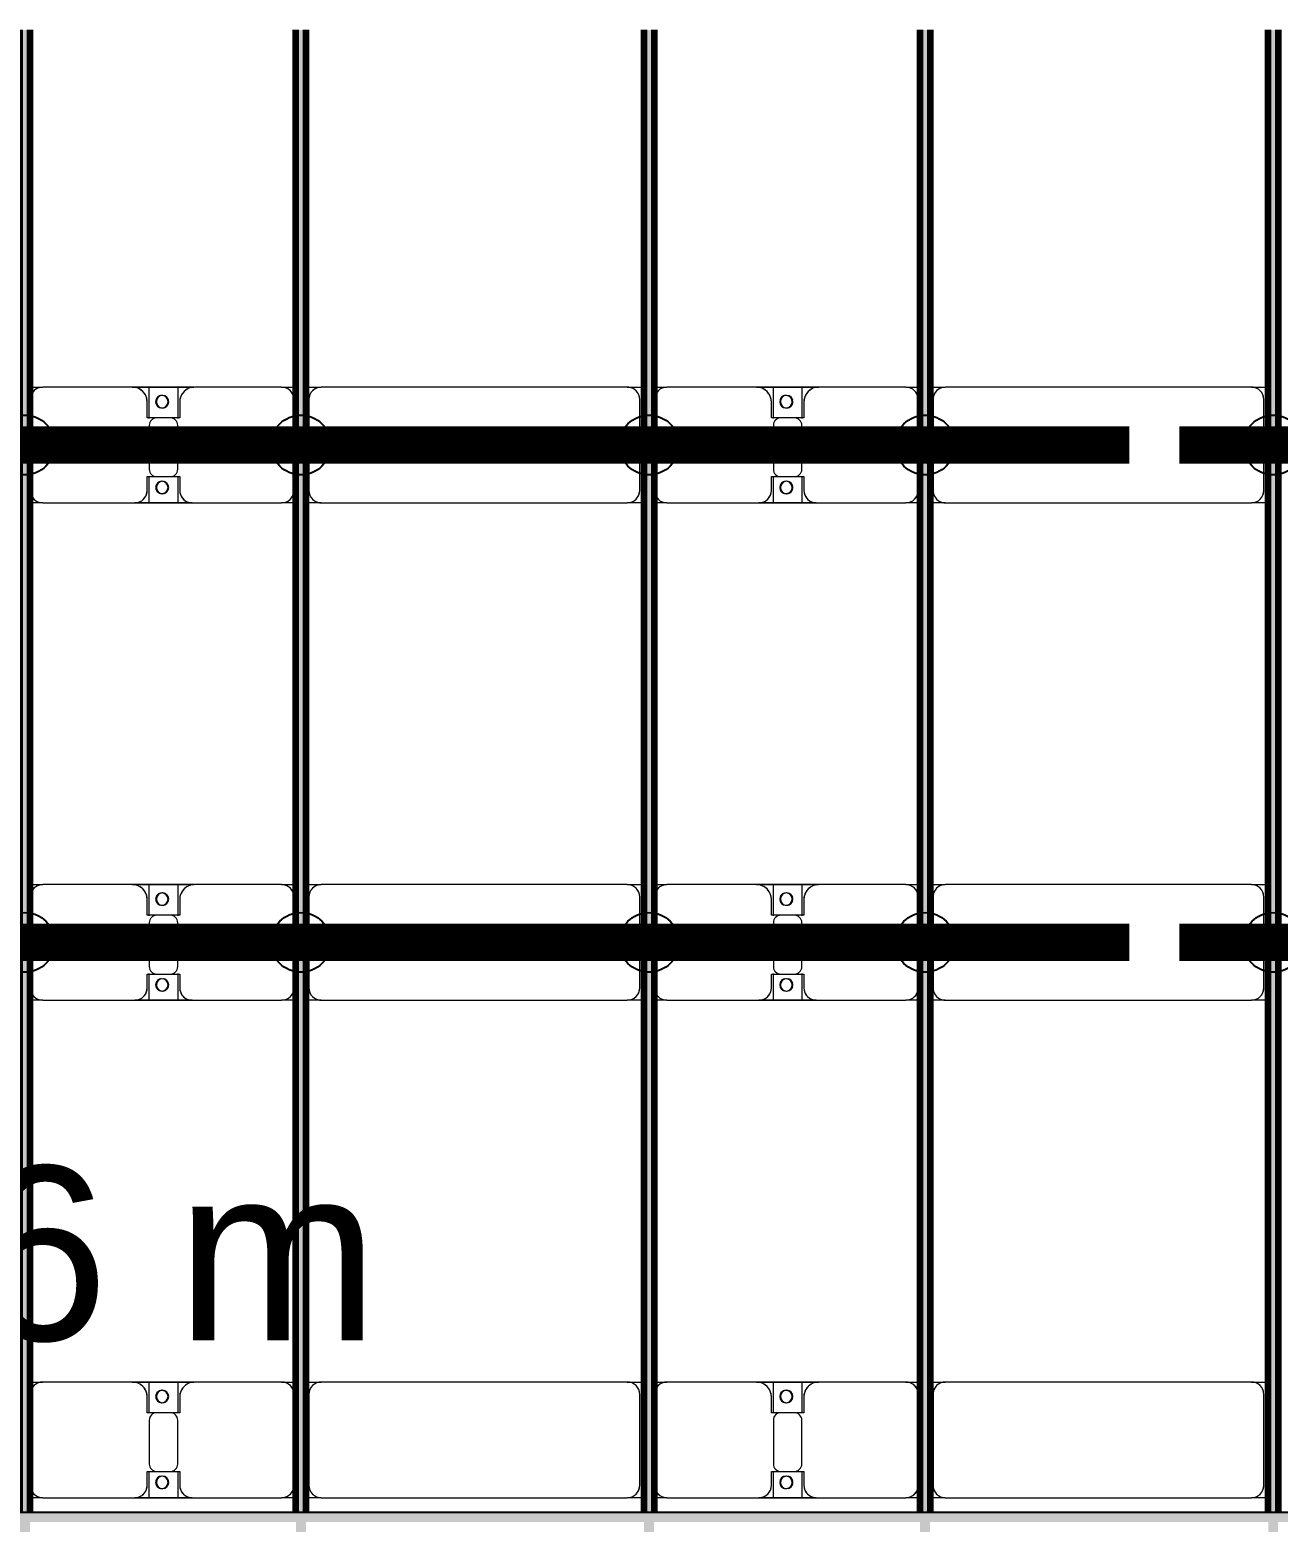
# Model space of a CAD drawing. Header units: millimetres. Extents: x -268744 to 115753, y -96240 to -10461.
# Drawn here: x -140349 to -135329, y -28647 to -22647 of the extents above; entities that cross this region are included whole.
import ezdxf

# ---------------------------------------------------------------- set-up
doc = ezdxf.new("R2010")
doc.units = ezdxf.units.MM
doc.layers.add('A-GENM', color=13, linetype='Continuous', lineweight=9)
doc.layers.add('S-BEAM', color=12, linetype='Continuous', lineweight=9)
doc.layers.add('GC-GHI CHU', color=2, linetype='Continuous')
doc.layers.add('GC-HOP 40x60 GIA CUONG', color=1, linetype='Continuous')
doc.styles.add('GC_VN', font='arial.ttf')

# ---------------------------------------------------------------- blocks, each defined once
blk = doc.blocks.new('Dầm C52 - Hộp 40x60-V24-KHUNG KẾT CẤU BÈ PIN 1')
at = {"layer": 'S-BEAM', "lineweight": 25}
blk.add_hatch(color=4, dxfattribs=at).paths.add_polyline_path([(-145811, -20), (145811, -20), (145811, 20), (-145811, 20)])
at = {"layer": 'S-BEAM', "color": 4, "lineweight": 25}
blk.add_line((-145811, 20), (145811, 20), dxfattribs=at)
blk = doc.blocks.new('Dai phao do pin - DẢI PHAO ĐỠ PIN-V50-KHUNG KẾT CẤU BÈ PIN 1')
at = {"layer": 'A-GENM', "color": 7}
for p, q in [((40877.6, 241.6), (40929.7, 241.6)), ((40877.6, 241.6), (40929.7, 241.6)), ((41289.7, 241.6), (40929.7, 241.6)), ((41289.7, 241.6), (41472.2, 241.6)), ((41472.2, 241.6), (41289.7, 241.6)), ((41357.8, 241.6), (41537.4, 241.6)), ((41357.8, 116.2), (41357.8, 241.6)), ((41537.4, 241.6), (41357.8, 241.6)), ((41472.2, 241.6), (41472.2, 116.2)), ((41890.3, 241.6), (41540.3, 241.6)), ((41890.3, 241.6), (41947.6, 241.6)), ((41890.3, 241.6), (41947.6, 241.6)), ((41987.6, 241.6), (42049.7, 241.6)), ((41987.6, 241.6), (42049.7, 241.6)), ((43280.3, 241.6), (42049.7, 241.6)), ((43280.3, 241.6), (43347.6, 241.6)), ((43280.3, 241.6), (43347.6, 241.6)), ((43387.6, 241.6), (43439.7, 241.6)), ((43387.6, 241.6), (43439.7, 241.6)), ((43799.7, 241.6), (43439.7, 241.6)), ((43799.7, 241.6), (43982.2, 241.6)), ((43982.2, 241.6), (43799.7, 241.6)), ((43867.8, 241.6), (44050.3, 241.6)), ((43867.8, 116.2), (43867.8, 241.6)), ((44050.3, 241.6), (43867.8, 241.6)), ((43982.2, 241.6), (43982.2, 116.2)), ((44400.3, 241.6), (44050.3, 241.6)), ((44400.3, 241.6), (44457.6, 241.6)), ((44400.3, 241.6), (44457.6, 241.6)), ((44497.6, 241.6), (44559, 241.6)), ((44497.6, 241.6), (44559, 241.6)), ((45790.3, 241.6), (44559.7, 241.6)), ((45790.3, 241.6), (45857.6, 241.6)), ((45790.3, 241.6), (45857.6, 241.6)), ((40879.7, 191.6), (40879.7, -173.4)), ((41349.7, 118.2), (41349.7, 181.6)), ((41480.3, 181.6), (41480.3, 118.2)), ((41940.3, -173.4), (41940.3, 191.6)), ((41999.7, 191.6), (41999.7, -173.4)), ((43330.3, -173.4), (43330.3, 191.6)), ((43389.7, 191.6), (43389.7, -173.4)), ((43859.7, 118.2), (43859.7, 181.6)), ((43990.3, 181.6), (43990.3, 118.2)), ((44450.3, -173.4), (44450.3, 191.6)), ((44509.7, 191.6), (44509.7, -173.4)), ((45840.3, -173.4), (45840.3, 191.6)), ((41442.2, 118.2), (41349.7, 118.2)), ((41357.8, 88.2), (41357.8, -88.2)), ((41480.3, 118.2), (41387.8, 118.2)), ((41472.2, -88.2), (41472.2, 88.2)), ((43952.2, 118.2), (43859.7, 118.2)), ((43867.8, 88.2), (43867.8, -88.2)), ((43990.3, 118.2), (43897.8, 118.2)), ((43982.2, -88.2), (43982.2, 88.2)), ((41349.7, -173.4), (41349.7, -118.2)), ((41349.7, -118.2), (41442.2, -118.2)), ((41357.8, -223.4), (41357.8, -116.2)), ((41387.8, -118.2), (41480.3, -118.2)), ((41472.2, -116.2), (41472.2, -223.4)), ((41480.3, -118.2), (41480.3, -173.4)), ((43859.7, -173.4), (43859.7, -118.2)), ((43859.7, -118.2), (43952.2, -118.2)), ((43867.8, -223.4), (43867.8, -116.2)), ((43897.8, -118.2), (43990.3, -118.2)), ((43982.2, -116.2), (43982.2, -223.4)), ((43990.3, -118.2), (43990.3, -173.4)), ((40929.7, -223.4), (40877.6, -223.4)), ((40929.7, -223.4), (40877.6, -223.4)), ((40929.7, -223.4), (41299.7, -223.4)), ((41472.2, -223.4), (41299.7, -223.4)), ((41299.7, -223.4), (41472.2, -223.4)), ((41530.3, -223.4), (41357.8, -223.4)), ((41357.8, -223.4), (41530.3, -223.4)), ((41530.3, -223.4), (41890.3, -223.4)), ((41947.6, -223.4), (41890.3, -223.4)), ((41947.6, -223.4), (41890.3, -223.4)), ((42049.7, -223.4), (41987.6, -223.4)), ((42049.7, -223.4), (41987.6, -223.4)), ((42049.7, -223.4), (43280.3, -223.4)), ((43347.6, -223.4), (43280.3, -223.4)), ((43347.6, -223.4), (43280.3, -223.4)), ((43439.7, -223.4), (43387.6, -223.4)), ((43439.7, -223.4), (43387.6, -223.4)), ((43439.7, -223.4), (43809.7, -223.4)), ((43982.2, -223.4), (43809.7, -223.4)), ((43809.7, -223.4), (43982.2, -223.4)), ((44040.3, -223.4), (43867.8, -223.4)), ((43867.8, -223.4), (44040.3, -223.4)), ((44040.3, -223.4), (44400.3, -223.4)), ((44457.6, -223.4), (44400.3, -223.4)), ((44457.6, -223.4), (44400.3, -223.4)), ((44559, -223.4), (44497.6, -223.4)), ((44559, -223.4), (44497.6, -223.4)), ((44559.7, -223.4), (45790.3, -223.4)), ((45857.6, -223.4), (45790.3, -223.4)), ((45857.6, -223.4), (45790.3, -223.4))]:
    blk.add_line(p, q, dxfattribs=at)
for centre, radius, start, end in [((40929.7, 191.6), 50, 90, 180), ((41289.7, 181.6), 60, 0, 90), ((41540.3, 181.6), 60, 90, 180), ((41890.3, 191.6), 50, 0, 90), ((42049.7, 191.6), 50, 90, 180), ((43280.3, 191.6), 50, 0, 90), ((43280.3, 191.6), 50, 60, 90), ((43439.7, 191.6), 50, 90, 180), ((43799.7, 181.6), 60, 360, 90), ((44050.3, 181.6), 60, 90, 180), ((44400.3, 191.6), 50, 0, 90), ((44559.7, 191.6), 50, 90, 180), ((45790.3, 191.6), 50, 0, 90), ((45790.3, 191.6), 50, 60, 90), ((40929.7, 191.6), 50, 105, 180), ((41289.7, 181.6), 60, 0, 60), ((41408.6, 183.2), 25, 0, 180), ((41408.6, 183.2), 25, 180, 360), ((41408.6, 183.2), 25, 0, 165), ((41411.4, 183.2), 25, 360, 180), ((41411.4, 183.2), 25, 90, 180), ((41411.4, 183.2), 25, 180, 0), ((41411.4, 183.2), 25, 180, 300), ((41408.6, 183.2), 25, 210, 0), ((41411.4, 183.2), 25, 15, 75), ((41540.3, 181.6), 60, 120, 180), ((41890.3, 191.6), 50, 0, 75), ((42049.7, 191.6), 50, 150, 180), ((42049.7, 191.6), 50, 105, 135), ((43280.3, 191.6), 50, 15, 30), ((43439.7, 191.6), 50, 105, 180), ((43799.7, 181.6), 60, 360, 60), ((43918.6, 183.2), 25, 360, 180), ((43918.6, 183.2), 25, 180, 360), ((43918.6, 183.2), 25, 360, 165), ((43921.4, 183.2), 25, 360, 180), ((43921.4, 183.2), 25, 90, 180), ((43921.4, 183.2), 25, 180, 360), ((43921.4, 183.2), 25, 180, 300), ((43918.6, 183.2), 25, 210, 360), ((43921.4, 183.2), 25, 15, 75), ((44050.3, 181.6), 60, 120, 180), ((44400.3, 191.6), 50, 0, 75), ((44559.7, 191.6), 50, 150, 180), ((44559.7, 191.6), 50, 105, 135), ((45790.3, 191.6), 50, 15, 30), ((41411.4, 183.2), 25, 330, 345), ((43921.4, 183.2), 25, 330, 345), ((41387.8, 88.2), 30, 90, 180), ((41442.2, 88.2), 30, 0, 90), ((43897.8, 88.2), 30, 90, 180), ((43952.2, 88.2), 30, 0, 90), ((41387.8, -88.2), 30, 180, 270), ((41442.2, -88.2), 30, 270, 360), ((43897.8, -88.2), 30, 180, 270), ((43952.2, -88.2), 30, 270, 0), ((40929.7, -173.4), 50, 180, 270), ((40929.7, -173.4), 50, 180, 255), ((41299.7, -173.4), 50, 270, 0), ((41299.7, -173.4), 50, 285, 0), ((41408.6, -161.8), 25, 360, 180), ((41408.6, -161.8), 25, 180, 360), ((41408.6, -161.8), 25, 105, 165), ((41408.6, -161.8), 25, 195, 360), ((41411.4, -161.8), 25, 360, 180), ((41411.4, -161.8), 25, 105, 180), ((41411.4, -161.8), 25, 180, 360), ((41411.4, -161.8), 25, 180, 270), ((41408.6, -161.8), 25, 360, 75), ((41411.4, -161.8), 25, 15, 75), ((41411.4, -161.8), 25, 285, 345), ((41530.3, -173.4), 50, 180, 270), ((41530.3, -173.4), 50, 180, 255), ((41890.3, -173.4), 50, 270, 0), ((41890.3, -173.4), 50, 285, 0), ((42049.7, -173.4), 50, 180, 270), ((42049.7, -173.4), 50, 180, 210), ((43280.3, -173.4), 50, 270, 0), ((43280.3, -173.4), 50, 330, 360), ((43439.7, -173.4), 50, 180, 270), ((43439.7, -173.4), 50, 180, 255), ((43809.7, -173.4), 50, 270, 360), ((43809.7, -173.4), 50, 285, 0), ((43918.6, -161.8), 25, 0, 180), ((43918.6, -161.8), 25, 180, 0), ((43918.6, -161.8), 25, 105, 165), ((43918.6, -161.8), 25, 195, 0), ((43921.4, -161.8), 25, 0, 180), ((43921.4, -161.8), 25, 105, 180), ((43921.4, -161.8), 25, 180, 0), ((43921.4, -161.8), 25, 180, 270), ((43918.6, -161.8), 25, 0, 75), ((43921.4, -161.8), 25, 15, 75), ((43921.4, -161.8), 25, 285, 345), ((44040.3, -173.4), 50, 180, 270), ((44040.3, -173.4), 50, 180, 255), ((44400.3, -173.4), 50, 270, 360), ((44400.3, -173.4), 50, 285, 360), ((44559.7, -173.4), 50, 180, 270), ((44559.7, -173.4), 50, 180, 210), ((45790.3, -173.4), 50, 270, 0), ((45790.3, -173.4), 50, 330, 360), ((42049.7, -173.4), 50, 240, 270), ((43280.3, -173.4), 50, 285, 300), ((44559.7, -173.4), 50, 240, 269.22724), ((45790.3, -173.4), 50, 285, 300)]:
    blk.add_arc(centre, radius, start, end, dxfattribs=at)
blk = doc.blocks.new('Dai phao do pin - DẢI PHAO ĐỠ PIN-V51-KHUNG KẾT CẤU BÈ PIN 1')
at = {"layer": 'A-GENM', "color": 7}
for p, q in [((40877.6, 241.6), (40929.7, 241.6)), ((40877.6, 241.6), (40929.7, 241.6)), ((41289.7, 241.6), (40929.7, 241.6)), ((41289.7, 241.6), (41472.2, 241.6)), ((41472.2, 241.6), (41289.7, 241.6)), ((41357.8, 241.6), (41537.4, 241.6)), ((41357.8, 116.2), (41357.8, 241.6)), ((41537.4, 241.6), (41357.8, 241.6)), ((41472.2, 241.6), (41472.2, 116.2)), ((41890.3, 241.6), (41540.3, 241.6)), ((41890.3, 241.6), (41947.6, 241.6)), ((41890.3, 241.6), (41947.6, 241.6)), ((41987.6, 241.6), (42049.7, 241.6)), ((41987.6, 241.6), (42049.7, 241.6)), ((43280.3, 241.6), (42049.7, 241.6)), ((43280.3, 241.6), (43347.6, 241.6)), ((43280.3, 241.6), (43347.6, 241.6)), ((43387.6, 241.6), (43439.7, 241.6)), ((43387.6, 241.6), (43439.7, 241.6)), ((43799.7, 241.6), (43439.7, 241.6)), ((43799.7, 241.6), (43982.2, 241.6)), ((43982.2, 241.6), (43799.7, 241.6)), ((43867.8, 241.6), (44050.3, 241.6)), ((43867.8, 116.2), (43867.8, 241.6)), ((44050.3, 241.6), (43867.8, 241.6)), ((43982.2, 241.6), (43982.2, 116.2)), ((44400.3, 241.6), (44050.3, 241.6)), ((44400.3, 241.6), (44457.6, 241.6)), ((44400.3, 241.6), (44457.6, 241.6)), ((44497.6, 241.6), (44559, 241.6)), ((44497.6, 241.6), (44559, 241.6)), ((45790.3, 241.6), (44559.7, 241.6)), ((45790.3, 241.6), (45857.6, 241.6)), ((45790.3, 241.6), (45857.6, 241.6)), ((40879.7, 191.6), (40879.7, -173.4)), ((41349.7, 118.2), (41349.7, 181.6)), ((41480.3, 181.6), (41480.3, 118.2)), ((41940.3, -173.4), (41940.3, 191.6)), ((41999.7, 191.6), (41999.7, -173.4)), ((43330.3, -173.4), (43330.3, 191.6)), ((43389.7, 191.6), (43389.7, -173.4)), ((43859.7, 118.2), (43859.7, 181.6)), ((43990.3, 181.6), (43990.3, 118.2)), ((44450.3, -173.4), (44450.3, 191.6)), ((44509.7, 191.6), (44509.7, -173.4)), ((45840.3, -173.4), (45840.3, 191.6)), ((41442.2, 118.2), (41349.7, 118.2)), ((41357.8, 88.2), (41357.8, -88.2)), ((41480.3, 118.2), (41387.8, 118.2)), ((41472.2, -88.2), (41472.2, 88.2)), ((43952.2, 118.2), (43859.7, 118.2)), ((43867.8, 88.2), (43867.8, -88.2)), ((43990.3, 118.2), (43897.8, 118.2)), ((43982.2, -88.2), (43982.2, 88.2)), ((41349.7, -173.4), (41349.7, -118.2)), ((41349.7, -118.2), (41442.2, -118.2)), ((41357.8, -223.4), (41357.8, -116.2)), ((41387.8, -118.2), (41480.3, -118.2)), ((41472.2, -116.2), (41472.2, -223.4)), ((41480.3, -118.2), (41480.3, -173.4)), ((43859.7, -173.4), (43859.7, -118.2)), ((43859.7, -118.2), (43952.2, -118.2)), ((43867.8, -223.4), (43867.8, -116.2)), ((43897.8, -118.2), (43990.3, -118.2)), ((43982.2, -116.2), (43982.2, -223.4)), ((43990.3, -118.2), (43990.3, -173.4)), ((40929.7, -223.4), (40877.6, -223.4)), ((40929.7, -223.4), (40877.6, -223.4)), ((40929.7, -223.4), (41299.7, -223.4)), ((41472.2, -223.4), (41299.7, -223.4)), ((41299.7, -223.4), (41472.2, -223.4)), ((41530.3, -223.4), (41357.8, -223.4)), ((41357.8, -223.4), (41530.3, -223.4)), ((41530.3, -223.4), (41890.3, -223.4)), ((41947.6, -223.4), (41890.3, -223.4)), ((41947.6, -223.4), (41890.3, -223.4)), ((42049.7, -223.4), (41987.6, -223.4)), ((42049.7, -223.4), (41987.6, -223.4)), ((42049.7, -223.4), (43280.3, -223.4)), ((43347.6, -223.4), (43280.3, -223.4)), ((43347.6, -223.4), (43280.3, -223.4)), ((43439.7, -223.4), (43387.6, -223.4)), ((43439.7, -223.4), (43387.6, -223.4)), ((43439.7, -223.4), (43809.7, -223.4)), ((43982.2, -223.4), (43809.7, -223.4)), ((43809.7, -223.4), (43982.2, -223.4)), ((44040.3, -223.4), (43867.8, -223.4)), ((43867.8, -223.4), (44040.3, -223.4)), ((44040.3, -223.4), (44400.3, -223.4)), ((44457.6, -223.4), (44400.3, -223.4)), ((44457.6, -223.4), (44400.3, -223.4)), ((44559, -223.4), (44497.6, -223.4)), ((44559, -223.4), (44497.6, -223.4)), ((44559.7, -223.4), (45790.3, -223.4)), ((45857.6, -223.4), (45790.3, -223.4)), ((45857.6, -223.4), (45790.3, -223.4))]:
    blk.add_line(p, q, dxfattribs=at)
for centre, radius, start, end in [((40929.7, 191.6), 50, 90, 180), ((41289.7, 181.6), 60, 0, 90), ((41540.3, 181.6), 60, 90, 180), ((41890.3, 191.6), 50, 0, 90), ((42049.7, 191.6), 50, 90, 180), ((43280.3, 191.6), 50, 0, 90), ((43280.3, 191.6), 50, 60, 90), ((43439.7, 191.6), 50, 90, 180), ((43799.7, 181.6), 60, 360, 90), ((44050.3, 181.6), 60, 90, 180), ((44400.3, 191.6), 50, 0, 90), ((44559.7, 191.6), 50, 90, 180), ((45790.3, 191.6), 50, 0, 90), ((45790.3, 191.6), 50, 60, 90), ((40929.7, 191.6), 50, 105, 180), ((41289.7, 181.6), 60, 0, 60), ((41408.6, 183.2), 25, 0, 180), ((41408.6, 183.2), 25, 180, 360), ((41408.6, 183.2), 25, 0, 165), ((41411.4, 183.2), 25, 360, 180), ((41411.4, 183.2), 25, 90, 180), ((41411.4, 183.2), 25, 180, 0), ((41411.4, 183.2), 25, 180, 300), ((41408.6, 183.2), 25, 210, 0), ((41411.4, 183.2), 25, 15, 75), ((41540.3, 181.6), 60, 120, 180), ((41890.3, 191.6), 50, 0, 75), ((42049.7, 191.6), 50, 150, 180), ((42049.7, 191.6), 50, 105, 135), ((43280.3, 191.6), 50, 15, 30), ((43439.7, 191.6), 50, 105, 180), ((43799.7, 181.6), 60, 360, 60), ((43918.6, 183.2), 25, 360, 180), ((43918.6, 183.2), 25, 180, 360), ((43918.6, 183.2), 25, 360, 165), ((43921.4, 183.2), 25, 360, 180), ((43921.4, 183.2), 25, 90, 180), ((43921.4, 183.2), 25, 180, 360), ((43921.4, 183.2), 25, 180, 300), ((43918.6, 183.2), 25, 210, 360), ((43921.4, 183.2), 25, 15, 75), ((44050.3, 181.6), 60, 120, 180), ((44400.3, 191.6), 50, 0, 75), ((44559.7, 191.6), 50, 150, 180), ((44559.7, 191.6), 50, 105, 135), ((45790.3, 191.6), 50, 15, 30), ((41411.4, 183.2), 25, 330, 345), ((43921.4, 183.2), 25, 330, 345), ((41387.8, 88.2), 30, 90, 180), ((41442.2, 88.2), 30, 0, 90), ((43897.8, 88.2), 30, 90, 180), ((43952.2, 88.2), 30, 0, 90), ((41387.8, -88.2), 30, 180, 270), ((41442.2, -88.2), 30, 270, 360), ((43897.8, -88.2), 30, 180, 270), ((43952.2, -88.2), 30, 270, 0), ((40929.7, -173.4), 50, 180, 270), ((40929.7, -173.4), 50, 180, 255), ((41299.7, -173.4), 50, 270, 0), ((41299.7, -173.4), 50, 285, 0), ((41408.6, -161.8), 25, 360, 180), ((41408.6, -161.8), 25, 180, 360), ((41408.6, -161.8), 25, 105, 165), ((41408.6, -161.8), 25, 195, 360), ((41411.4, -161.8), 25, 360, 180), ((41411.4, -161.8), 25, 105, 180), ((41411.4, -161.8), 25, 180, 360), ((41411.4, -161.8), 25, 180, 270), ((41408.6, -161.8), 25, 360, 75), ((41411.4, -161.8), 25, 15, 75), ((41411.4, -161.8), 25, 285, 345), ((41530.3, -173.4), 50, 180, 270), ((41530.3, -173.4), 50, 180, 255), ((41890.3, -173.4), 50, 270, 0), ((41890.3, -173.4), 50, 285, 0), ((42049.7, -173.4), 50, 180, 270), ((42049.7, -173.4), 50, 180, 210), ((43280.3, -173.4), 50, 270, 0), ((43280.3, -173.4), 50, 330, 360), ((43439.7, -173.4), 50, 180, 270), ((43439.7, -173.4), 50, 180, 255), ((43809.7, -173.4), 50, 270, 360), ((43809.7, -173.4), 50, 285, 0), ((43918.6, -161.8), 25, 0, 180), ((43918.6, -161.8), 25, 180, 0), ((43918.6, -161.8), 25, 105, 165), ((43918.6, -161.8), 25, 195, 0), ((43921.4, -161.8), 25, 0, 180), ((43921.4, -161.8), 25, 105, 180), ((43921.4, -161.8), 25, 180, 0), ((43921.4, -161.8), 25, 180, 270), ((43918.6, -161.8), 25, 0, 75), ((43921.4, -161.8), 25, 15, 75), ((43921.4, -161.8), 25, 285, 345), ((44040.3, -173.4), 50, 180, 270), ((44040.3, -173.4), 50, 180, 255), ((44400.3, -173.4), 50, 270, 360), ((44400.3, -173.4), 50, 285, 360), ((44559.7, -173.4), 50, 180, 270), ((44559.7, -173.4), 50, 180, 210), ((45790.3, -173.4), 50, 270, 0), ((45790.3, -173.4), 50, 330, 360), ((42049.7, -173.4), 50, 240, 270), ((43280.3, -173.4), 50, 285, 300), ((44559.7, -173.4), 50, 240, 269.22724), ((45790.3, -173.4), 50, 285, 300)]:
    blk.add_arc(centre, radius, start, end, dxfattribs=at)
blk = doc.blocks.new('Dai phao do pin - DẢI PHAO ĐỠ PIN-V52-KHUNG KẾT CẤU BÈ PIN 1')
at = {"layer": 'A-GENM', "color": 7}
for p, q in [((40877.6, 241.6), (40929.7, 241.6)), ((40877.6, 241.6), (40929.7, 241.6)), ((41289.7, 241.6), (40929.7, 241.6)), ((41289.7, 241.6), (41472.2, 241.6)), ((41472.2, 241.6), (41289.7, 241.6)), ((41357.8, 241.6), (41537.4, 241.6)), ((41357.8, 116.2), (41357.8, 241.6)), ((41537.4, 241.6), (41357.8, 241.6)), ((41472.2, 241.6), (41472.2, 116.2)), ((41890.3, 241.6), (41540.3, 241.6)), ((41890.3, 241.6), (41947.6, 241.6)), ((41890.3, 241.6), (41947.6, 241.6)), ((41987.6, 241.6), (42049.7, 241.6)), ((41987.6, 241.6), (42049.7, 241.6)), ((43280.3, 241.6), (42049.7, 241.6)), ((43280.3, 241.6), (43347.6, 241.6)), ((43280.3, 241.6), (43347.6, 241.6)), ((43387.6, 241.6), (43439.7, 241.6)), ((43387.6, 241.6), (43439.7, 241.6)), ((43799.7, 241.6), (43439.7, 241.6)), ((43799.7, 241.6), (43982.2, 241.6)), ((43982.2, 241.6), (43799.7, 241.6)), ((43867.8, 241.6), (44050.3, 241.6)), ((43867.8, 116.2), (43867.8, 241.6)), ((44050.3, 241.6), (43867.8, 241.6)), ((43982.2, 241.6), (43982.2, 116.2)), ((44400.3, 241.6), (44050.3, 241.6)), ((44400.3, 241.6), (44457.6, 241.6)), ((44400.3, 241.6), (44457.6, 241.6)), ((44497.6, 241.6), (44559, 241.6)), ((44497.6, 241.6), (44559, 241.6)), ((45790.3, 241.6), (44559.7, 241.6)), ((45790.3, 241.6), (45857.6, 241.6)), ((45790.3, 241.6), (45857.6, 241.6)), ((40879.7, 191.6), (40879.7, -173.4)), ((41349.7, 118.2), (41349.7, 181.6)), ((41480.3, 181.6), (41480.3, 118.2)), ((41940.3, -173.4), (41940.3, 191.6)), ((41999.7, 191.6), (41999.7, -173.4)), ((43330.3, -173.4), (43330.3, 191.6)), ((43389.7, 191.6), (43389.7, -173.4)), ((43859.7, 118.2), (43859.7, 181.6)), ((43990.3, 181.6), (43990.3, 118.2)), ((44450.3, -173.4), (44450.3, 191.6)), ((44509.7, 191.6), (44509.7, -173.4)), ((45840.3, -173.4), (45840.3, 191.6)), ((41442.2, 118.2), (41349.7, 118.2)), ((41357.8, 88.2), (41357.8, -88.2)), ((41480.3, 118.2), (41387.8, 118.2)), ((41472.2, -88.2), (41472.2, 88.2)), ((43952.2, 118.2), (43859.7, 118.2)), ((43867.8, 88.2), (43867.8, -88.2)), ((43990.3, 118.2), (43897.8, 118.2)), ((43982.2, -88.2), (43982.2, 88.2)), ((41349.7, -173.4), (41349.7, -118.2)), ((41349.7, -118.2), (41442.2, -118.2)), ((41357.8, -223.4), (41357.8, -116.2)), ((41387.8, -118.2), (41480.3, -118.2)), ((41472.2, -116.2), (41472.2, -223.4)), ((41480.3, -118.2), (41480.3, -173.4)), ((43859.7, -173.4), (43859.7, -118.2)), ((43859.7, -118.2), (43952.2, -118.2)), ((43867.8, -223.4), (43867.8, -116.2)), ((43897.8, -118.2), (43990.3, -118.2)), ((43982.2, -116.2), (43982.2, -223.4)), ((43990.3, -118.2), (43990.3, -173.4)), ((40929.7, -223.4), (40877.6, -223.4)), ((40929.7, -223.4), (40877.6, -223.4)), ((40929.7, -223.4), (41299.7, -223.4)), ((41472.2, -223.4), (41299.7, -223.4)), ((41299.7, -223.4), (41472.2, -223.4)), ((41530.3, -223.4), (41357.8, -223.4)), ((41357.8, -223.4), (41530.3, -223.4)), ((41530.3, -223.4), (41890.3, -223.4)), ((41947.6, -223.4), (41890.3, -223.4)), ((41947.6, -223.4), (41890.3, -223.4)), ((42049.7, -223.4), (41987.6, -223.4)), ((42049.7, -223.4), (41987.6, -223.4)), ((42049.7, -223.4), (43280.3, -223.4)), ((43347.6, -223.4), (43280.3, -223.4)), ((43347.6, -223.4), (43280.3, -223.4)), ((43439.7, -223.4), (43387.6, -223.4)), ((43439.7, -223.4), (43387.6, -223.4)), ((43439.7, -223.4), (43809.7, -223.4)), ((43982.2, -223.4), (43809.7, -223.4)), ((43809.7, -223.4), (43982.2, -223.4)), ((44040.3, -223.4), (43867.8, -223.4)), ((43867.8, -223.4), (44040.3, -223.4)), ((44040.3, -223.4), (44400.3, -223.4)), ((44457.6, -223.4), (44400.3, -223.4)), ((44457.6, -223.4), (44400.3, -223.4)), ((44559, -223.4), (44497.6, -223.4)), ((44559, -223.4), (44497.6, -223.4)), ((44559.7, -223.4), (45790.3, -223.4)), ((45857.6, -223.4), (45790.3, -223.4)), ((45857.6, -223.4), (45790.3, -223.4))]:
    blk.add_line(p, q, dxfattribs=at)
for centre, radius, start, end in [((40929.7, 191.6), 50, 90, 180), ((41289.7, 181.6), 60, 0, 90), ((41540.3, 181.6), 60, 90, 180), ((41890.3, 191.6), 50, 0, 90), ((42049.7, 191.6), 50, 90, 180), ((43280.3, 191.6), 50, 0, 90), ((43280.3, 191.6), 50, 60, 90), ((43439.7, 191.6), 50, 90, 180), ((43799.7, 181.6), 60, 360, 90), ((44050.3, 181.6), 60, 90, 180), ((44400.3, 191.6), 50, 0, 90), ((44559.7, 191.6), 50, 90, 180), ((45790.3, 191.6), 50, 0, 90), ((45790.3, 191.6), 50, 60, 90), ((40929.7, 191.6), 50, 105, 180), ((41289.7, 181.6), 60, 0, 60), ((41408.6, 183.2), 25, 0, 180), ((41408.6, 183.2), 25, 180, 360), ((41408.6, 183.2), 25, 0, 165), ((41411.4, 183.2), 25, 360, 180), ((41411.4, 183.2), 25, 90, 180), ((41411.4, 183.2), 25, 180, 0), ((41411.4, 183.2), 25, 180, 300), ((41408.6, 183.2), 25, 210, 0), ((41411.4, 183.2), 25, 15, 75), ((41540.3, 181.6), 60, 120, 180), ((41890.3, 191.6), 50, 0, 75), ((42049.7, 191.6), 50, 150, 180), ((42049.7, 191.6), 50, 105, 135), ((43280.3, 191.6), 50, 15, 30), ((43439.7, 191.6), 50, 105, 180), ((43799.7, 181.6), 60, 360, 60), ((43918.6, 183.2), 25, 360, 180), ((43918.6, 183.2), 25, 180, 360), ((43918.6, 183.2), 25, 360, 165), ((43921.4, 183.2), 25, 360, 180), ((43921.4, 183.2), 25, 90, 180), ((43921.4, 183.2), 25, 180, 360), ((43921.4, 183.2), 25, 180, 300), ((43918.6, 183.2), 25, 210, 360), ((43921.4, 183.2), 25, 15, 75), ((44050.3, 181.6), 60, 120, 180), ((44400.3, 191.6), 50, 0, 75), ((44559.7, 191.6), 50, 150, 180), ((44559.7, 191.6), 50, 105, 135), ((45790.3, 191.6), 50, 15, 30), ((41411.4, 183.2), 25, 330, 345), ((43921.4, 183.2), 25, 330, 345), ((41387.8, 88.2), 30, 90, 180), ((41442.2, 88.2), 30, 0, 90), ((43897.8, 88.2), 30, 90, 180), ((43952.2, 88.2), 30, 0, 90), ((41387.8, -88.2), 30, 180, 270), ((41442.2, -88.2), 30, 270, 360), ((43897.8, -88.2), 30, 180, 270), ((43952.2, -88.2), 30, 270, 0), ((40929.7, -173.4), 50, 180, 270), ((40929.7, -173.4), 50, 180, 255), ((41299.7, -173.4), 50, 270, 0), ((41299.7, -173.4), 50, 285, 0), ((41408.6, -161.8), 25, 360, 180), ((41408.6, -161.8), 25, 180, 360), ((41408.6, -161.8), 25, 105, 165), ((41408.6, -161.8), 25, 195, 360), ((41411.4, -161.8), 25, 360, 180), ((41411.4, -161.8), 25, 105, 180), ((41411.4, -161.8), 25, 180, 360), ((41411.4, -161.8), 25, 180, 270), ((41408.6, -161.8), 25, 360, 75), ((41411.4, -161.8), 25, 15, 75), ((41411.4, -161.8), 25, 285, 345), ((41530.3, -173.4), 50, 180, 270), ((41530.3, -173.4), 50, 180, 255), ((41890.3, -173.4), 50, 270, 0), ((41890.3, -173.4), 50, 285, 0), ((42049.7, -173.4), 50, 180, 270), ((42049.7, -173.4), 50, 180, 210), ((43280.3, -173.4), 50, 270, 0), ((43280.3, -173.4), 50, 330, 360), ((43439.7, -173.4), 50, 180, 270), ((43439.7, -173.4), 50, 180, 255), ((43809.7, -173.4), 50, 270, 360), ((43809.7, -173.4), 50, 285, 0), ((43918.6, -161.8), 25, 0, 180), ((43918.6, -161.8), 25, 180, 0), ((43918.6, -161.8), 25, 105, 165), ((43918.6, -161.8), 25, 195, 0), ((43921.4, -161.8), 25, 0, 180), ((43921.4, -161.8), 25, 105, 180), ((43921.4, -161.8), 25, 180, 0), ((43921.4, -161.8), 25, 180, 270), ((43918.6, -161.8), 25, 0, 75), ((43921.4, -161.8), 25, 15, 75), ((43921.4, -161.8), 25, 285, 345), ((44040.3, -173.4), 50, 180, 270), ((44040.3, -173.4), 50, 180, 255), ((44400.3, -173.4), 50, 270, 360), ((44400.3, -173.4), 50, 285, 360), ((44559.7, -173.4), 50, 180, 270), ((44559.7, -173.4), 50, 180, 210), ((45790.3, -173.4), 50, 270, 0), ((45790.3, -173.4), 50, 330, 360), ((42049.7, -173.4), 50, 240, 270), ((43280.3, -173.4), 50, 285, 300), ((44559.7, -173.4), 50, 240, 269.22724), ((45790.3, -173.4), 50, 285, 300)]:
    blk.add_arc(centre, radius, start, end, dxfattribs=at)
blk = doc.blocks.new('Dầm C52 - Dầm C52-102503-KHUNG KẾT CẤU BÈ PIN 1')
at = {"layer": 'S-BEAM', "lineweight": 140}
h = blk.add_hatch(color=1, dxfattribs=at)
h.paths.add_polyline_path([(-25480.9, 20), (-25480.9, -20), (-25440.9, -20), (-25440.9, 20)])
h.paths.add_polyline_path([(-25400.9, 20), (-25400.9, -20), (-19440.9, -20), (-19443, 20), (-24983.5, 20)])
h.paths.add_polyline_path([(-19400.9, 20), (-19400.9, -20), (-13440.9, -20), (-13440.9, 20), (-17596.2, 20)])
h.paths.add_polyline_path([(-13400.9, -20), (-7440.9, -20), (-7440.9, 20), (-13400.9, 20)])
h.paths.add_polyline_path([(-7400.9, -20), (-1440.9, -20), (-1440.9, 20), (-7400.9, 20)])
h.paths.add_polyline_path([(-1400.9, -20), (4559.1, -20), (4559.1, 20), (-1400.9, 20)])
h.paths.add_polyline_path([(4599.1, -20), (10559.1, -20), (10559.1, 20), (4599.1, 20)])
h.paths.add_polyline_path([(10599.1, 20), (10599.1, -20), (16559.1, -20), (16559.1, 20), (11952.8, 20)])
h.paths.add_polyline_path([(16599.1, -20), (22559.1, -20), (22559.1, 20), (16599.1, 20)])
h.paths.add_polyline_path([(22599.1, -20), (25259.1, -20), (25259.1, 20), (22599.1, 20)])
h.paths.add_polyline_path([(25299.1, -20), (25441.8, -20), (25441.8, 20), (25299.1, 20)])
at = {"layer": 'S-BEAM', "color": 1, "lineweight": 140}
for p, q in [((16599.1, 20), (22559.1, 20)), ((22559.1, -20), (16599.1, -20))]:
    blk.add_line(p, q, dxfattribs=at)
blk = doc.blocks.new('Dầm C52 - Dầm C52-V2-KHUNG KẾT CẤU BÈ PIN 1')
at = {"layer": 'S-BEAM', "lineweight": 140}
h = blk.add_hatch(color=1, dxfattribs=at)
h.paths.add_polyline_path([(-25480.9, 20), (-25480.9, -20), (-25440.9, -20), (-25440.9, 20)])
h.paths.add_polyline_path([(-25400.9, 20), (-25400.9, -20), (-19440.9, -20), (-19443, 20), (-24983.5, 20)])
h.paths.add_polyline_path([(-19400.9, 20), (-19400.9, -20), (-13440.9, -20), (-13440.9, 20), (-18519.6, 20)])
h.paths.add_polyline_path([(-13400.9, -20), (-7440.9, -20), (-7440.9, 20), (-13400.9, 20)])
h.paths.add_polyline_path([(-7400.9, 20), (-7400.9, -20), (-1440.9, -20), (-1440.9, 20), (-6515.3, 20)])
h.paths.add_polyline_path([(-1400.9, 20), (-1400.9, -20), (4559.1, -20), (4559.1, 20), (-974.9, 20)])
h.paths.add_polyline_path([(4599.1, -20), (10559.1, -20), (10559.1, 20), (4599.1, 20)])
h.paths.add_polyline_path([(10599.1, -20), (16559.1, -20), (16559.1, 20), (10599.1, 20)])
h.paths.add_polyline_path([(16599.1, 20), (16599.1, -20), (22559.1, -20), (22559.1, 20), (17493.2, 20)])
h.paths.add_polyline_path([(22599.1, 20), (22599.1, -20), (25259.1, -20), (25259.1, 20), (23033.7, 20)])
h.paths.add_polyline_path([(25299.1, -20), (25480.9, -20), (25480.9, 20), (25299.1, 20)])
at = {"layer": 'S-BEAM', "color": 1, "lineweight": 140}
for p, q in [((16599.1, 20), (22559.1, 20)), ((22559.1, -20), (16599.1, -20))]:
    blk.add_line(p, q, dxfattribs=at)
blk = doc.blocks.new('Dầm C52 - Dầm C52-V20-KHUNG KẾT CẤU BÈ PIN 1')
at = {"layer": 'S-BEAM', "lineweight": 140}
h = blk.add_hatch(color=1, dxfattribs=at)
h.paths.add_polyline_path([(-25480.9, 20), (-25480.9, -20), (-25440.9, -20), (-25440.9, 20)])
h.paths.add_polyline_path([(-25400.9, 1.6), (-25400.9, -20), (-19440.9, -20), (-19443, 20), (-25400.9, 20)])
h.paths.add_polyline_path([(-19400.9, -20), (-13440.9, -20), (-13440.9, 20), (-19400.9, 20), (-19400.9, 1.6)])
h.paths.add_polyline_path([(-13400.9, 1.6), (-13400.9, -20), (-7440.9, -20), (-7440.9, 20), (-13400.9, 20)])
h.paths.add_polyline_path([(-7400.9, 20), (-7400.9, -20), (-1440.9, -20), (-1440.9, 20), (-6515.3, 20)])
h.paths.add_polyline_path([(-1400.9, 1.6), (-1400.9, -20), (4559.1, -20), (4559.1, 20), (-1400.9, 20)])
h.paths.add_polyline_path([(4599.1, 1.6), (4599.1, -20), (10559.1, -20), (10559.1, 20), (4599.1, 20)])
h.paths.add_polyline_path([(10599.1, 20), (10599.1, -20), (16559.1, -20), (16559.1, 20), (11029.4, 20)])
h.paths.add_polyline_path([(16599.1, 20), (16599.1, -20), (22559.1, -20), (22559.1, 20), (17493.2, 20)])
h.paths.add_polyline_path([(22599.1, 1.6), (22599.1, -20), (25259.1, -20), (25259.1, 20), (22599.1, 20)])
h.paths.add_polyline_path([(25299.1, -20), (25441.8, -20), (25441.8, 20), (25299.1, 20), (25299.1, 1.6)])
at = {"layer": 'S-BEAM', "color": 1, "lineweight": 140}
for p, q in [((16599.1, 20), (22559.1, 20)), ((22559.1, -20), (16599.1, -20))]:
    blk.add_line(p, q, dxfattribs=at)
blk = doc.blocks.new('Dầm C52 - Dầm C52-V1-KHUNG KẾT CẤU BÈ PIN 1')
at = {"layer": 'S-BEAM', "lineweight": 140}
h = blk.add_hatch(color=1, dxfattribs=at)
h.paths.add_polyline_path([(-25480.9, 20), (-25480.9, -20), (-25440.9, -20), (-25445.2, 20)])
h.paths.add_polyline_path([(-25400.9, -20), (-19440.9, -20), (-19443, 20), (-25400.9, 20)])
h.paths.add_polyline_path([(-19400.9, 20), (-19400.9, -20), (-13440.9, -20), (-13440.9, 20), (-18981.3, 20)])
h.paths.add_polyline_path([(-13400.9, -20), (-7440.9, -20), (-7440.9, 20), (-13400.9, 20)])
h.paths.add_polyline_path([(-7400.9, 20), (-7400.9, -20), (-1440.9, -20), (-1440.9, 20), (-6977, 20)])
h.paths.add_polyline_path([(-1400.9, -20), (4559.1, -20), (4559.1, 20), (-1400.9, 20)])
h.paths.add_polyline_path([(4599.1, 20), (4599.1, -20), (10559.1, -20), (10559.1, 20), (5027.2, 20)])
h.paths.add_polyline_path([(10599.1, -20), (16559.1, -20), (16559.1, 20), (10599.1, 20)])
h.paths.add_polyline_path([(16599.1, 20), (16599.1, -20), (22559.1, -20), (22559.1, 20), (17031.5, 20)])
h.paths.add_polyline_path([(22599.1, -20), (25259.1, -20), (25259.1, 20), (22599.1, 20)])
h.paths.add_polyline_path([(25299.1, -20), (25480.9, -20), (25480.9, 20), (25299.1, 20)])
at = {"layer": 'S-BEAM', "color": 1, "lineweight": 140}
for p, q in [((16599.1, 20), (22559.1, 20)), ((22559.1, -20), (16599.1, -20))]:
    blk.add_line(p, q, dxfattribs=at)
blk = doc.blocks.new('be pin 1_rvt-1-KHUNG KẾT CẤU BÈ PIN 1')
at = {"layer": 'A-GENM', "lineweight": 9}
for name, p in [('Dai phao do pin - DẢI PHAO ĐỠ PIN-V52-KHUNG KẾT CẤU BÈ PIN 1', (-181226.8, -24324.7)), ('Dai phao do pin - DẢI PHAO ĐỠ PIN-V51-KHUNG KẾT CẤU BÈ PIN 1', (-181226.8, -26324.7)), ('Dai phao do pin - DẢI PHAO ĐỠ PIN-V50-KHUNG KẾT CẤU BÈ PIN 1', (-181226.8, -28324.7))]:
    blk.add_blockref(name, p, dxfattribs=at)
at = {"layer": 'S-BEAM', "lineweight": 9, "rotation": 90.00000000032618}
for name, p in [('Dầm C52 - Dầm C52-V2-KHUNG KẾT CẤU BÈ PIN 1', (-139259.1, -45205.6)), ('Dầm C52 - Dầm C52-V1-KHUNG KẾT CẤU BÈ PIN 1', (-136749.1, -45205.6)), ('Dầm C52 - Dầm C52-102503-KHUNG KẾT CẤU BÈ PIN 1', (-140369.1, -45205.6)), ('Dầm C52 - Dầm C52-V20-KHUNG KẾT CẤU BÈ PIN 1', (-137859.1, -45205.6)), ('Dầm C52 - Dầm C52-102503-KHUNG KẾT CẤU BÈ PIN 1', (-135349.1, -45205.6))]:
    blk.add_blockref(name, p, dxfattribs=at)
at = {"layer": 'S-BEAM', "lineweight": 9}
blk.add_blockref('Dầm C52 - Hộp 40x60-V24-KHUNG KẾT CẤU BÈ PIN 1', (-110896.7, -28626.5), dxfattribs=at)

msp = doc.modelspace()

# ---------------------------------------------------------------- linework, layer by layer
at = {"layer": 'GC-HOP 40x60 GIA CUONG', "const_width": 150}
for points in [[(-150478.1, -24315.6), (-135927, -24315.6)], [(-135727, -24315.6), (-121175.8, -24315.6)], [(-150478.1, -26315.6), (-135927, -26315.6)], [(-135727, -26315.6), (-121175.8, -26315.6)]]:
    msp.add_lwpolyline(points, dxfattribs=at)
at = {"layer": 'GC-HOP 40x60 GIA CUONG'}
for centre in [(-140369.1, -24315.6), (-139259.1, -24315.6), (-137859.1, -24315.6), (-136749.1, -24315.6), (-135349.1, -24315.6), (-140369.1, -26315.6), (-139259.1, -26315.6), (-137859.1, -26315.6), (-136749.1, -26315.6), (-135349.1, -26315.6)]:
    msp.add_circle(centre, 120, dxfattribs=at)

# ---------------------------------------------------------------- block references
at = {"lineweight": 5}
msp.add_blockref('be pin 1_rvt-1-KHUNG KẾT CẤU BÈ PIN 1', (0, 0), dxfattribs=at)

# ---------------------------------------------------------------- texts
at = {"layer": 'GC-GHI CHU', "style": 'GC_VN'}
msp.add_text('B1-27: 3×14,6 m', height=700, dxfattribs=at).set_placement((-146202.5, -27915.6))

doc.saveas('drawing.dxf')
